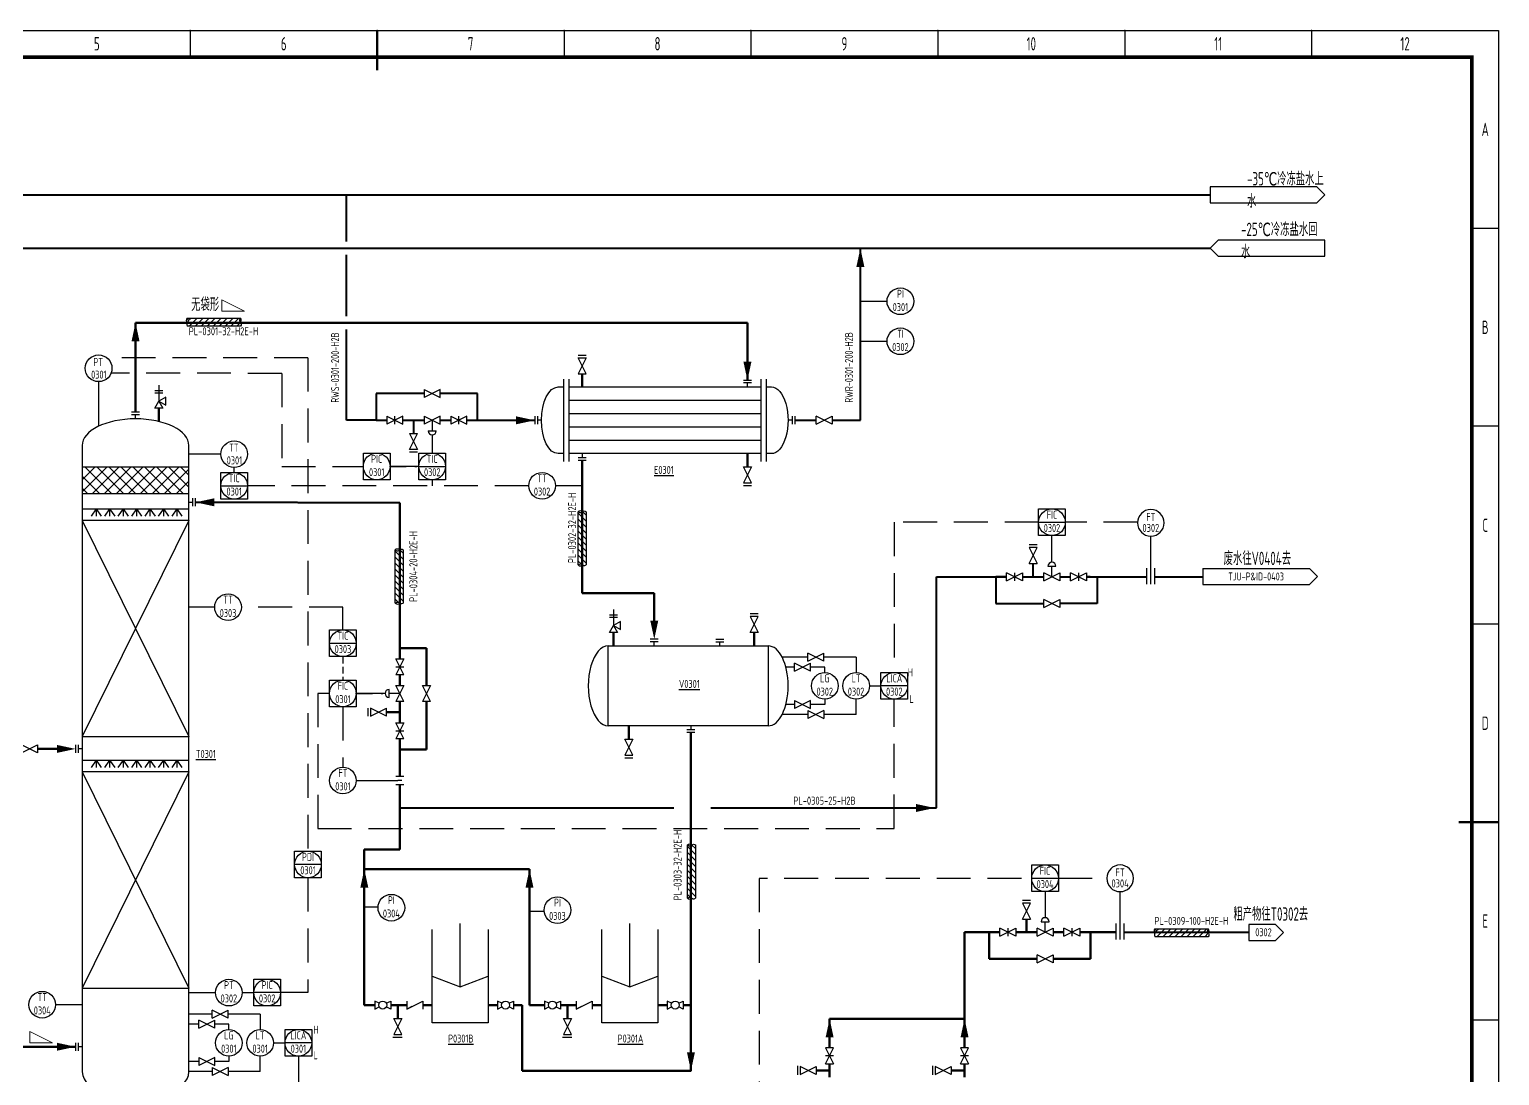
# Model space of a CAD drawing. Header units: millimetres. Extents: x 453 to 7190, y 523 to 4294.
# Drawn here: x 1434 to 1985, y 1519 to 1912 of the extents above; entities that cross this region are included whole.
import ezdxf
from ezdxf.enums import TextEntityAlignment as Align

# ---------------------------------------------------------------- set-up
doc = ezdxf.new("R2010")
doc.units = ezdxf.units.MM
doc.linetypes.add('DASHED', pattern=[19.05, 12.7, -6.35])
doc.linetypes.add('HIDDEN', pattern=[9.525, 6.35, -3.175])
for name, color, linetype, lineweight in [('01-主物流线-粗实线', 134, 'Continuous', 80), ('02-次要物流线-中粗线', 30, 'Continuous', 40), ('03-设备外轮廓线-细实线', 7, 'Continuous', 25), ('04-设备内部件-细实线', 170, 'Continuous', 25), ('05-公用工程-冷却水与回水', 55, 'Continuous', 40), ('05-图框与标题栏', 7, 'Continuous', 25), ('08-进出物流标志', 7, 'Continuous', 25), ('09-文本', 7, 'Continuous', 25), ('10-流股接续标志', 7, 'Continuous', 25), ('10-阀门', 102, 'Continuous', 25), ('11-文本', 7, 'Continuous', 25), ('11-管道组合号', 50, 'Continuous', 15), ('12-仪表', 190, 'Continuous', 25), ('12-信号线', 226, 'DASHED', 25), ('13-电动气动信号线', 226, 'DASHED', 25), ('14-箭头', 7, 'Continuous', 25), ('15-仪表', 190, 'Continuous', 25), ('15-文本', 7, 'Continuous', 15), ('15-文本 @ 1', 7, 'Continuous', 15), ('16-阀门与管件', 102, 'Continuous', 25)]:
    doc.layers.add(name, color=color, linetype=linetype, lineweight=lineweight)
doc.layers.add('TITLE', color=7, linetype='Continuous')
doc.styles.add('3-gbcbig', font='gbenor.shx', dxfattribs={"width": 0.7, "height": 3, "bigfont": 'gbcbig.shx'})
doc.styles.add('5-gbcbig', font='gbenor.shx', dxfattribs={"width": 0.7, "height": 5, "bigfont": 'gbcbig.shx'})
doc.styles.add('PRAY-6-GBCBIG', font='gbenor.shx', dxfattribs={"width": 0.7, "bigfont": 'gbcbig.shx'})
doc.styles.add('头号烷家', font='gbenor.shx', dxfattribs={"width": 0.75, "height": 3, "bigfont": 'gbcbig.shx'})
doc.styles.add('工程字', font='gbenor.shx', dxfattribs={"bigfont": 'gbcbig.shx'})

# ---------------------------------------------------------------- blocks, each defined once
blk = doc.blocks.new('管道组合号')
at = {"layer": '11-管道组合号', "style": '头号烷家', "width": 0.75}
blk.add_attdef('管道组合号', (-4.3, 3.13), '', height=3, dxfattribs=at)
blk = doc.blocks.new('就地安装仪表')
at = {"layer": '12-仪表', "ltscale": 0.25}
blk.add_circle((0, -5), 5, dxfattribs=at)
at = {"layer": '15-文本', "style": '工程字', "width": 0.75}
blk.add_attdef('仪表名称', text='', height=3, dxfattribs=at).set_placement((0, -4.29), align=Align.CENTER)
blk.add_attdef('仪表编号', text='', height=3, dxfattribs=at).set_placement((0, -5.39), align=Align.TOP_CENTER)
blk = doc.blocks.new('*U207')
at = {"layer": '10-阀门'}
ref = blk.add_blockref('就地安装仪表', (1854.29, 1731.43), dxfattribs=dict(at, xscale=-1))
ref.add_attrib('仪表名称', 'FT', dxfattribs={"layer": '15-文本 @ 1', "height": 3, "style": '工程字', "width": 0.75}).set_placement((1854.29, 1727.14), align=Align.CENTER)
ref.add_attrib('仪表编号', '0302', dxfattribs={"layer": '15-文本 @ 1', "height": 3, "style": '工程字', "width": 0.75}).set_placement((1854.29, 1726.03), align=Align.TOP_CENTER)
blk = doc.blocks.new('*U215')
at = {"layer": '10-阀门'}
ref = blk.add_blockref('就地安装仪表', (1842.76, 1598.08), dxfattribs=dict(at, xscale=-1))
ref.add_attrib('仪表名称', 'FT', dxfattribs={"layer": '15-文本 @ 1', "height": 3, "style": '工程字', "width": 0.75}).set_placement((1842.76, 1593.79), align=Align.CENTER)
ref.add_attrib('仪表编号', '0304', dxfattribs={"layer": '15-文本 @ 1', "height": 3, "style": '工程字', "width": 0.75}).set_placement((1842.76, 1592.68), align=Align.TOP_CENTER)

msp = doc.modelspace()

# ---------------------------------------------------------------- hatches: boundary and pattern name
at = {"layer": '04-设备内部件-细实线'}
h = msp.add_hatch(dxfattribs=at)
h.set_pattern_fill('ANSI37', color=256)
h.set_pattern_definition([(45, (823.3853, -1752.3344), (-2.245064, 2.245064), []), (135, (823.3853, -1752.3344), (-2.245064, -2.245064), [])])
h.paths.add_polyline_path([(1453.56, 1747.45), (1453.56, 1737.45), (1493.56, 1737.45), (1493.56, 1747.45)])

# ---------------------------------------------------------------- linework, layer by layer
for p, q in [((1704.51, 1779.9), (1701.51, 1779.9)), ((1704.51, 1778.9), (1701.51, 1778.9)), ((1703.01, 1777.4), (1703.01, 1778.9)), ((1475.06, 1767.95), (1472.06, 1767.95)), ((1475.06, 1766.95), (1472.06, 1766.95)), ((1473.56, 1765.45), (1473.56, 1766.95)), ((1623.26, 1766.4), (1623.26, 1763.4)), ((1624.26, 1766.4), (1624.26, 1763.4)), ((1625.76, 1764.9), (1624.26, 1764.9)), ((1719.76, 1766.4), (1719.76, 1763.4)), ((1720.76, 1766.4), (1720.76, 1763.4)), ((1639.51, 1750.9), (1642.51, 1750.9)), ((1639.51, 1749.9), (1642.51, 1749.9)), ((1641.01, 1752.4), (1641.01, 1750.9)), ((1493.56, 1734.14), (1495.06, 1734.14)), ((1495.06, 1732.64), (1495.06, 1735.64)), ((1496.06, 1732.64), (1496.06, 1735.64)), ((1669.58, 1682.79), (1666.58, 1682.79)), ((1669.58, 1681.79), (1666.58, 1681.79)), ((1668.08, 1680.29), (1668.08, 1681.79)), ((1691.21, 1682.79), (1694.21, 1682.79)), ((1691.21, 1681.79), (1694.21, 1681.79)), ((1692.71, 1680.29), (1692.71, 1681.79)), ((1683.33, 1648.79), (1680.33, 1648.79)), ((1681.83, 1650.29), (1681.83, 1648.79)), ((1451.06, 1643.13), (1451.06, 1640.13)), ((1452.06, 1643.13), (1452.06, 1640.13)), ((1683.33, 1647.79), (1680.33, 1647.79)), ((1453.56, 1641.63), (1452.06, 1641.63)), ((1900.99, 1575.79), (1890.99, 1575.79)), ((1890.99, 1575.79), (1890.99, 1569.79)), ((1903.99, 1572.79), (1900.99, 1575.79)), ((1900.99, 1569.79), (1903.99, 1572.79)), ((1890.99, 1569.79), (1900.99, 1569.79)), ((1451.06, 1531.39), (1451.06, 1528.39)), ((1452.06, 1531.39), (1452.06, 1528.39)), ((1453.56, 1529.89), (1452.06, 1529.89))]:
    msp.add_line(p, q)
at = {"color": 3}
for points in [[(1577.14, 1544.98), (1575.23, 1544.03)], [(1577.14, 1544.98), (1575.23, 1544.03)], [(1640.76, 1544.98), (1638.85, 1544.03)], [(1640.76, 1544.98), (1638.85, 1544.03)]]:
    msp.add_lwpolyline(points, dxfattribs=at)
at = {"layer": '01-主物流线-粗实线'}
for p, q in [((1473.56, 1801.51), (1703.01, 1801.51)), ((1473.56, 1767.95), (1473.56, 1801.51)), ((1703.01, 1779.9), (1703.01, 1801.51)), ((1641.01, 1782.4), (1641.01, 1777.4)), ((1482.29, 1769.44), (1482.29, 1764.44)), ((1641.01, 1749.9), (1641.01, 1700.01)), ((1703.01, 1752.4), (1703.01, 1747.4)), ((1572.66, 1733.99), (1496.06, 1734.14)), ((1572.66, 1697.63), (1572.66, 1733.99)), ((1830.2, 1706.16), (1831.59, 1706.16)), ((1641.01, 1700.01), (1668.08, 1700.01)), ((1668.08, 1700.01), (1668.08, 1689.79)), ((1572.66, 1675.47), (1572.66, 1697.63)), ((1652.81, 1685.29), (1652.81, 1680.29)), ((1705.57, 1680.29), (1705.57, 1685.29)), ((1572.66, 1679.47), (1582.66, 1679.47)), ((1582.66, 1679.47), (1582.66, 1665.47)), ((1572.66, 1665.47), (1572.66, 1669.47)), ((1572.66, 1651.47), (1572.66, 1659.47)), ((1582.66, 1641.47), (1582.66, 1659.47)), ((1572.66, 1655.47), (1567.66, 1655.47)), ((1658.5, 1645.29), (1658.5, 1650.29)), ((1572.66, 1631.27), (1572.66, 1645.47)), ((1681.83, 1647.79), (1681.83, 1632.37)), ((1444.06, 1641.63), (1436.75, 1641.63)), ((1572.66, 1641.47), (1582.66, 1641.47)), ((1681.83, 1632.37), (1681.83, 1520.71)), ((1572.66, 1619.47), (1572.66, 1628.27)), ((1572.66, 1603.86), (1572.66, 1619.47)), ((1572.66, 1603.86), (1559.35, 1603.86)), ((1559.35, 1603.86), (1559.35, 1596.54)), ((1559.35, 1545.53), (1559.35, 1596.54)), ((1621.29, 1596.54), (1559.35, 1596.54)), ((1621.29, 1545.53), (1621.29, 1596.54)), ((1807.62, 1572.82), (1807.62, 1577.82)), ((1784.43, 1540.38), (1784.43, 1572.82)), ((1784.43, 1572.82), (1797.62, 1572.82)), ((1793.62, 1562.82), (1793.62, 1572.82)), ((1803.62, 1572.82), (1811.62, 1572.82)), ((1817.62, 1572.82), (1821.62, 1572.82)), ((1827.62, 1572.82), (1831.62, 1572.82)), ((1827.62, 1572.82), (1841.2, 1572.82)), ((1831.62, 1572.82), (1831.62, 1562.82)), ((1844.26, 1572.82), (1890.99, 1572.79)), ((1811.62, 1562.82), (1793.62, 1562.82)), ((1831.62, 1562.82), (1817.62, 1562.82)), ((1563.26, 1545.53), (1559.35, 1545.53)), ((1575.23, 1545.53), (1569.26, 1545.53)), ((1571.86, 1545.53), (1571.86, 1540.53)), ((1584.75, 1545.53), (1581.23, 1545.53)), ((1609.31, 1545.53), (1605.78, 1545.53)), ((1618.49, 1545.53), (1615.31, 1545.53)), ((1618.49, 1520.86), (1618.49, 1545.53)), ((1626.88, 1545.53), (1621.29, 1545.53)), ((1638.85, 1545.53), (1632.88, 1545.53)), ((1635.48, 1545.53), (1635.48, 1540.53)), ((1648.37, 1545.53), (1644.85, 1545.53)), ((1672.93, 1545.53), (1669.4, 1545.53)), ((1681.83, 1545.53), (1678.93, 1545.53)), ((1681.83, 1520.86), (1681.83, 1545.53)), ((1733.83, 1529.52), (1733.83, 1540.38)), ((1733.83, 1540.38), (1784.43, 1540.38)), ((1784.43, 1529.52), (1784.43, 1540.38)), ((1394.94, 1529.89), (1451.06, 1529.89)), ((1733.83, 1518.52), (1733.83, 1523.52)), ((1784.43, 1518.52), (1784.43, 1523.52)), ((1681.83, 1520.86), (1618.49, 1520.86)), ((1733.83, 1521.02), (1728.83, 1521.02)), ((1784.43, 1521.02), (1779.43, 1521.02))]:
    msp.add_line(p, q, dxfattribs=at)
at = {"layer": '02-次要物流线-中粗线'}
for p, q in [((1810.2, 1706.16), (1810.2, 1711.16)), ((1773.91, 1619.47), (1773.91, 1706.16)), ((1773.91, 1706.16), (1800.2, 1706.16)), ((1800.2, 1706.16), (1796.2, 1706.16)), ((1796.2, 1706.16), (1796.2, 1696.16)), ((1806.2, 1706.16), (1814.2, 1706.16)), ((1806.2, 1706.16), (1814.2, 1706.16)), ((1820.2, 1706.16), (1824.2, 1706.16)), ((1820.2, 1706.16), (1824.2, 1706.16)), ((1830.2, 1706.16), (1852.79, 1706.16)), ((1834.2, 1706.16), (1834.2, 1696.16)), ((1855.79, 1706.16), (1873.77, 1706.16)), ((1796.2, 1696.16), (1814.2, 1696.16)), ((1834.2, 1696.16), (1820.2, 1696.16)), ((1572.66, 1619.47), (1675.47, 1619.47)), ((1689.34, 1619.47), (1773.91, 1619.47))]:
    msp.add_line(p, q, dxfattribs=at)
at = {"layer": '03-设备外轮廓线-细实线'}
for p, q in [((1632.01, 1777.4), (1634.01, 1777.4)), ((1634.01, 1780.4), (1634.01, 1749.4)), ((1636.01, 1780.4), (1636.01, 1749.4)), ((1636.01, 1777.4), (1708.01, 1777.4)), ((1708.01, 1780.4), (1708.01, 1749.4)), ((1710.01, 1780.4), (1710.01, 1749.4)), ((1710.01, 1777.4), (1712.01, 1777.4)), ((1719.76, 1764.9), (1718.26, 1764.9)), ((1453.56, 1755.45), (1453.56, 1520.45)), ((1493.56, 1520.45), (1493.56, 1755.45)), ((1634.01, 1752.4), (1632.01, 1752.4)), ((1708.01, 1752.4), (1636.01, 1752.4)), ((1712.01, 1752.4), (1710.01, 1752.4)), ((1650.81, 1680.29), (1710.81, 1680.29)), ((1650.81, 1680.29), (1660.81, 1680.29)), ((1710.81, 1650.29), (1650.81, 1650.29)), ((1584.75, 1538.85), (1584.75, 1573.91)), ((1595.26, 1552.35), (1595.26, 1576.19)), ((1605.78, 1573.91), (1605.78, 1538.85)), ((1648.37, 1538.85), (1648.37, 1573.91)), ((1658.88, 1552.35), (1658.88, 1576.19)), ((1669.4, 1573.91), (1669.4, 1538.85)), ((1584.75, 1556.38), (1595.26, 1552.35)), ((1595.26, 1552.35), (1605.78, 1556.38)), ((1648.37, 1556.38), (1658.88, 1552.35)), ((1658.88, 1552.35), (1669.4, 1556.38)), ((1605.78, 1538.85), (1584.75, 1538.85)), ((1669.4, 1538.85), (1648.37, 1538.85))]:
    msp.add_line(p, q, dxfattribs=at)
at = {"layer": '03-设备外轮廓线-细实线', "extrusion": (0, 0, -1)}
for centre, start_param, end_param in [((1632.01, 1764.9), 3.141593, 6.283185), ((1712.01, 1764.9), 0, 3.141593)]:
    msp.add_ellipse(centre, major_axis=(0, 12.5), ratio=0.5, start_param=start_param, end_param=end_param, dxfattribs=at)
at = {"layer": '03-设备外轮廓线-细实线'}
for centre, major_axis, start_param, end_param in [((1473.56, 1755.45), (-20, 0), 3.141593, 6.283185), ((1650.81, 1665.29), (0, 15), 0, 3.141593), ((1710.81, 1665.29), (0, 15), 3.141593, 6.283185), ((1473.56, 1520.45), (-20, 0), 0, 3.141593)]:
    msp.add_ellipse(centre, major_axis=major_axis, ratio=0.5, start_param=start_param, end_param=end_param, dxfattribs=at)
at = {"layer": '04-设备内部件-细实线'}
for p, q in [((1636.01, 1772.4), (1708.01, 1772.4)), ((1636.01, 1767.4), (1708.01, 1767.4)), ((1636.01, 1762.4), (1708.01, 1762.4)), ((1636.01, 1757.4), (1708.01, 1757.4)), ((1453.56, 1747.45), (1493.56, 1747.45)), ((1453.56, 1737.45), (1493.56, 1737.45)), ((1453.56, 1731.73), (1493.56, 1731.73)), ((1458.79, 1731.73), (1456.86, 1728.98)), ((1458.79, 1731.73), (1458.79, 1728.98)), ((1458.79, 1731.73), (1460.72, 1728.98)), ((1463.83, 1731.73), (1461.9, 1728.98)), ((1463.83, 1731.73), (1463.83, 1728.98)), ((1463.83, 1731.73), (1465.76, 1728.98)), ((1468.87, 1731.73), (1466.94, 1728.98)), ((1468.87, 1731.73), (1468.87, 1728.98)), ((1468.87, 1731.73), (1470.8, 1728.98)), ((1473.91, 1731.73), (1471.99, 1728.98)), ((1473.91, 1731.73), (1473.91, 1728.98)), ((1473.91, 1731.73), (1475.84, 1728.98)), ((1478.95, 1731.73), (1477.03, 1728.98)), ((1478.95, 1731.73), (1478.95, 1728.98)), ((1478.95, 1731.73), (1480.88, 1728.98)), ((1483.99, 1731.73), (1482.07, 1728.98)), ((1483.99, 1731.73), (1483.99, 1728.98)), ((1483.99, 1731.73), (1485.92, 1728.98)), ((1489.04, 1731.73), (1487.11, 1728.98)), ((1489.04, 1731.73), (1489.04, 1728.98)), ((1489.04, 1731.73), (1490.96, 1728.98)), ((1493.56, 1727.35), (1453.56, 1727.35)), ((1453.56, 1727.35), (1493.56, 1646.31)), ((1493.56, 1727.35), (1453.56, 1646.31)), ((1650.81, 1650.29), (1650.81, 1680.29)), ((1710.81, 1680.29), (1710.81, 1650.29)), ((1453.56, 1646.31), (1493.56, 1646.31)), ((1453.56, 1637.36), (1493.56, 1637.36)), ((1493.56, 1632.98), (1453.56, 1632.98)), ((1453.56, 1632.98), (1493.56, 1551.93)), ((1493.56, 1632.98), (1453.56, 1551.93)), ((1458.79, 1637.36), (1456.86, 1634.6)), ((1458.79, 1637.36), (1458.79, 1634.6)), ((1458.79, 1637.36), (1460.72, 1634.6)), ((1463.83, 1637.36), (1461.9, 1634.6)), ((1463.83, 1637.36), (1463.83, 1634.6)), ((1463.83, 1637.36), (1465.76, 1634.6)), ((1468.87, 1637.36), (1466.94, 1634.6)), ((1468.87, 1637.36), (1468.87, 1634.6)), ((1468.87, 1637.36), (1470.8, 1634.6)), ((1473.91, 1637.36), (1471.99, 1634.6)), ((1473.91, 1637.36), (1473.91, 1634.6)), ((1473.91, 1637.36), (1475.84, 1634.6)), ((1478.95, 1637.36), (1477.03, 1634.6)), ((1478.95, 1637.36), (1478.95, 1634.6)), ((1478.95, 1637.36), (1480.88, 1634.6)), ((1483.99, 1637.36), (1482.07, 1634.6)), ((1483.99, 1637.36), (1483.99, 1634.6)), ((1483.99, 1637.36), (1485.92, 1634.6)), ((1489.04, 1637.36), (1487.11, 1634.6)), ((1489.04, 1637.36), (1489.04, 1634.6)), ((1489.04, 1637.36), (1490.96, 1634.6)), ((1453.56, 1551.93), (1493.56, 1551.93))]:
    msp.add_line(p, q, dxfattribs=at)
at = {"layer": '05-公用工程-冷却水与回水', "lineweight": 40}
for p, q in [((1267.9, 1849.46), (1876.51, 1849.46)), ((1267.9, 1829.46), (1876.51, 1829.46))]:
    msp.add_line(p, q, dxfattribs=at)
at = {"layer": '05-公用工程-冷却水与回水'}
for p, q in [((1552.68, 1831.96), (1552.68, 1849.46)), ((1552.68, 1804.01), (1552.68, 1826.96)), ((1745.37, 1764.9), (1745.37, 1829.46)), ((1552.68, 1764.9), (1552.68, 1799.01)), ((1581.81, 1774.9), (1563.81, 1774.9)), ((1563.81, 1774.9), (1563.81, 1764.9)), ((1601.81, 1774.9), (1587.81, 1774.9)), ((1601.81, 1764.9), (1601.81, 1774.9)), ((1563.81, 1764.9), (1552.68, 1764.9)), ((1563.81, 1764.9), (1567.81, 1764.9)), ((1573.81, 1764.9), (1581.81, 1764.9)), ((1577.81, 1764.9), (1577.81, 1759.9)), ((1587.81, 1764.9), (1591.81, 1764.9)), ((1597.81, 1764.9), (1601.81, 1764.9)), ((1601.81, 1764.9), (1623.26, 1764.9)), ((1720.76, 1764.9), (1728.76, 1764.9)), ((1734.76, 1764.9), (1745.37, 1764.9))]:
    msp.add_line(p, q, dxfattribs=at)
at = {"layer": '05-图框与标题栏'}
for p, q in [((1494.08, 1911.16), (1494.08, 1901.16)), ((1634.25, 1911.16), (1634.25, 1901.16)), ((1704.33, 1911.16), (1704.33, 1901.16)), ((1774.42, 1911.16), (1774.42, 1901.16)), ((1844.5, 1911.16), (1844.5, 1901.16)), ((1914.58, 1911.16), (1914.58, 1901.16)), ((1984.67, 1836.91), (1974.67, 1836.91)), ((1984.67, 1762.66), (1974.67, 1762.66)), ((1984.67, 1688.41), (1974.67, 1688.41)), ((1984.67, 1539.91), (1974.67, 1539.91))]:
    msp.add_line(p, q, dxfattribs=at)
at = {"layer": '05-图框与标题栏', "const_width": 0.8}
for points in [[(1564.17, 1911.16), (1564.17, 1896.16)], [(1984.67, 1614.16), (1969.67, 1614.16)]]:
    msp.add_lwpolyline(points, dxfattribs=at)
at = {"layer": '05-图框与标题栏', "const_width": 1.4}
msp.add_lwpolyline([(1168.67, 1901.16), (1168.67, 1327.16), (1974.67, 1327.16), (1974.67, 1901.16)], close=True, dxfattribs=at)
at = {"layer": '05-图框与标题栏'}
for p in [(1494.08, 1911.16), (1494.08, 1911.16), (1494.08, 1911.16), (1564.17, 1911.16), (1564.17, 1911.16), (1564.17, 1911.16), (1634.25, 1911.16), (1634.25, 1911.16), (1634.25, 1911.16), (1704.33, 1911.16), (1704.33, 1911.16), (1704.33, 1911.16), (1774.42, 1911.16), (1774.42, 1911.16), (1774.42, 1911.16), (1844.5, 1911.16), (1844.5, 1911.16), (1844.5, 1911.16), (1914.58, 1911.16), (1914.58, 1911.16), (1914.58, 1911.16), (1984.67, 1836.91), (1984.67, 1762.66), (1984.67, 1688.41), (1984.67, 1614.16), (1984.67, 1539.91)]:
    msp.add_point(p, dxfattribs=at)
at = {"layer": '08-进出物流标志'}
for p, q in [((1873.75, 1709.31), (1913.75, 1709.31)), ((1873.75, 1709.31), (1873.75, 1703.31)), ((1916.75, 1706.31), (1913.75, 1709.31)), ((1916.75, 1706.31), (1913.75, 1703.31)), ((1873.75, 1703.31), (1913.75, 1703.31))]:
    msp.add_line(p, q, dxfattribs=at)
at = {"layer": '10-流股接续标志'}
for p, q in [((1916.51, 1852.46), (1876.51, 1852.46)), ((1876.51, 1852.46), (1876.51, 1846.46)), ((1919.51, 1849.46), (1916.51, 1852.46)), ((1916.51, 1846.46), (1919.51, 1849.46)), ((1876.51, 1846.46), (1916.51, 1846.46)), ((1879.51, 1832.46), (1876.51, 1829.46)), ((1919.51, 1832.46), (1879.51, 1832.46)), ((1919.51, 1826.46), (1919.51, 1832.46)), ((1876.51, 1829.46), (1879.51, 1826.46)), ((1879.51, 1826.46), (1919.51, 1826.46))]:
    msp.add_line(p, q, dxfattribs=at)
at = {"layer": '11-文本'}
for p, q in [((1492.92, 1803.26), (1512.92, 1803.26)), ((1493.3, 1802.17), (1494.39, 1803.26)), ((1493.64, 1800.26), (1496.64, 1803.26)), ((1495.88, 1800.26), (1498.88, 1803.26)), ((1498.13, 1800.26), (1501.13, 1803.26)), ((1500.37, 1800.26), (1503.37, 1803.26)), ((1502.62, 1800.26), (1505.62, 1803.26)), ((1504.86, 1800.26), (1507.86, 1803.26)), ((1507.11, 1800.26), (1510.11, 1803.26)), ((1509.35, 1800.26), (1512.35, 1803.26)), ((1512.92, 1800.26), (1492.92, 1800.26)), ((1511.6, 1800.26), (1512.88, 1801.55)), ((1639.51, 1710.63), (1639.51, 1730.63)), ((1642.51, 1727.07), (1639.51, 1730.07)), ((1642.51, 1724.82), (1639.51, 1727.82)), ((1642.51, 1729.31), (1641.23, 1730.59)), ((1642.51, 1730.63), (1642.51, 1710.63)), ((1642.51, 1722.58), (1639.51, 1725.58)), ((1642.51, 1720.33), (1639.51, 1723.33)), ((1642.51, 1718.09), (1639.51, 1721.09)), ((1570.93, 1696.32), (1570.93, 1716.32)), ((1573.93, 1712.76), (1570.93, 1715.76)), ((1573.93, 1715), (1572.65, 1716.28)), ((1573.93, 1716.32), (1573.93, 1696.32)), ((1642.51, 1715.84), (1639.51, 1718.84)), ((1642.51, 1713.6), (1639.51, 1716.6)), ((1573.93, 1710.51), (1570.93, 1713.51)), ((1573.93, 1708.27), (1570.93, 1711.27)), ((1642.51, 1711.35), (1639.51, 1714.35)), ((1640.61, 1711.01), (1639.51, 1712.11)), ((1573.93, 1706.02), (1570.93, 1709.02)), ((1573.93, 1703.78), (1570.93, 1706.78)), ((1573.93, 1701.53), (1570.93, 1704.53)), ((1573.93, 1699.29), (1570.93, 1702.29)), ((1573.93, 1697.04), (1570.93, 1700.04)), ((1572.03, 1696.7), (1570.93, 1697.8)), ((1680.5, 1585.59), (1680.5, 1605.59)), ((1683.5, 1602.02), (1680.5, 1605.02)), ((1683.5, 1604.27), (1682.22, 1605.55)), ((1683.5, 1605.59), (1683.5, 1585.59)), ((1683.5, 1599.78), (1680.5, 1602.78)), ((1683.5, 1597.53), (1680.5, 1600.53)), ((1683.5, 1595.29), (1680.5, 1598.29)), ((1683.5, 1593.04), (1680.5, 1596.04)), ((1683.5, 1590.8), (1680.5, 1593.8)), ((1683.5, 1588.55), (1680.5, 1591.55)), ((1683.5, 1586.31), (1680.5, 1589.31)), ((1681.6, 1585.97), (1680.5, 1587.06)), ((1855.83, 1574.17), (1875.83, 1574.17)), ((1856.21, 1573.07), (1857.31, 1574.17)), ((1856.55, 1571.17), (1859.55, 1574.17)), ((1858.8, 1571.17), (1861.8, 1574.17)), ((1861.04, 1571.17), (1864.04, 1574.17)), ((1863.29, 1571.17), (1866.29, 1574.17)), ((1865.53, 1571.17), (1868.53, 1574.17)), ((1867.78, 1571.17), (1870.78, 1574.17)), ((1870.03, 1571.17), (1873.03, 1574.17)), ((1872.27, 1571.17), (1875.27, 1574.17)), ((1874.52, 1571.17), (1875.79, 1572.45)), ((1875.83, 1571.17), (1855.83, 1571.17))]:
    msp.add_line(p, q, dxfattribs=at)
for centre, radius, start, end in [((1494.06, 1802.29), 1.5, 139.5631, 215.9037), ((1511.82, 1802.43), 1.37, 319.9929, 37.2624), ((1640.34, 1729.54), 1.37, 49.9929, 127.2624), ((1571.76, 1715.22), 1.37, 49.9929, 127.2624), ((1640.48, 1711.77), 1.5, 229.5631, 305.9037), ((1571.9, 1697.46), 1.5, 229.5631, 305.9037), ((1681.33, 1604.49), 1.37, 49.9929, 127.2624), ((1681.47, 1586.73), 1.5, 229.5631, 305.9037), ((1856.97, 1573.2), 1.5, 139.5631, 215.9037), ((1874.74, 1573.34), 1.37, 319.9929, 37.2624)]:
    msp.add_arc(centre, radius, start, end, dxfattribs=at)
for points in [[(1492.92, 1803.26), (1493.28, 1802.11), (1492.74, 1801.17), (1492.92, 1800.26)], [(1639.51, 1710.63), (1640.66, 1710.99), (1641.6, 1710.45), (1642.51, 1710.63)], [(1570.93, 1696.32), (1572.08, 1696.68), (1573.02, 1696.14), (1573.93, 1696.32)], [(1680.5, 1585.59), (1681.66, 1585.95), (1682.59, 1585.41), (1683.5, 1585.59)], [(1855.83, 1574.17), (1856.19, 1573.02), (1855.65, 1572.08), (1855.83, 1571.17)]]:
    msp.add_spline(points, degree=3, dxfattribs=at)
for points in [[(1512.92, 1803.26), (1512.56, 1802.79), (1512.4, 1801.87), (1513.38, 1801.15), (1513.09, 1800.44), (1512.92, 1800.26)], [(1639.51, 1730.63), (1639.99, 1730.28), (1640.9, 1730.11), (1641.62, 1731.09), (1642.33, 1730.8), (1642.51, 1730.63)], [(1570.93, 1716.32), (1571.41, 1715.97), (1572.32, 1715.8), (1573.04, 1716.78), (1573.75, 1716.49), (1573.93, 1716.32)], [(1680.5, 1605.59), (1680.98, 1605.23), (1681.89, 1605.07), (1682.62, 1606.05), (1683.32, 1605.76), (1683.5, 1605.59)], [(1875.83, 1574.17), (1875.48, 1573.69), (1875.31, 1572.78), (1876.29, 1572.06), (1876.01, 1571.35), (1875.83, 1571.17)]]:
    msp.add_open_spline(points, degree=3, knots=[0, 0, 0, 0, 1.367527, 2.619727, 3.553416, 3.553416, 3.553416, 3.553416], dxfattribs=at)
at = {"layer": '11-管道组合号'}
for p, q in [((1505.86, 1805.8), (1505.86, 1810.1)), ((1505.86, 1810.1), (1514.36, 1805.8)), ((1514.36, 1805.8), (1505.86, 1805.8)), ((1433.95, 1531.37), (1433.95, 1535.67)), ((1433.95, 1535.67), (1442.45, 1531.37)), ((1442.45, 1531.37), (1433.95, 1531.37))]:
    msp.add_line(p, q, dxfattribs=at)
at = {"layer": '12-仪表'}
for p, q in [((1584.81, 1759.4), (1584.81, 1752.61)), ((1505.57, 1752.19), (1493.56, 1752.19)), ((1817.2, 1711.66), (1817.2, 1721.66)), ((1854.29, 1703.44), (1854.29, 1721.43)), ((1852.79, 1703.44), (1852.79, 1709.44)), ((1855.79, 1703.44), (1855.79, 1709.44)), ((1567.16, 1662.47), (1556.08, 1662.47)), ((1814.62, 1588.08), (1814.62, 1578.32)), ((1842.76, 1570.09), (1842.76, 1588.08)), ((1841.26, 1570.09), (1841.26, 1576.09)), ((1844.26, 1570.09), (1844.26, 1576.09))]:
    msp.add_line(p, q, dxfattribs=at)
at = {"layer": '12-信号线'}
for p, q in [((1538.22, 1788.38), (1462.86, 1788.29)), ((1538.22, 1788.38), (1538.22, 1603.28)), ((1528.39, 1782.49), (1464.39, 1782.63)), ((1528.39, 1782.49), (1528.39, 1747.61)), ((1510.54, 1745.36), (1510.57, 1747.24)), ((1528.39, 1747.61), (1558.98, 1747.61)), ((1579.81, 1747.61), (1568.73, 1747.61)), ((1584.81, 1742.61), (1584.81, 1740.36)), ((1621, 1740.36), (1515.54, 1740.36)), ((1849.29, 1726.66), (1822.2, 1726.66)), ((1551.33, 1694.8), (1513.24, 1694.8)), ((1551.33, 1686.25), (1551.33, 1694.8)), ((1551.33, 1657.47), (1551.33, 1634.77)), ((1538.22, 1593.28), (1538.22, 1550.2)), ((1513.56, 1550.2), (1517.9, 1550.2)), ((1538.22, 1550.2), (1528.22, 1550.2)), ((1525.28, 1531.35), (1529.62, 1531.35)), ((1534.62, 1526.35), (1534.62, 1502.84))]:
    msp.add_line(p, q, dxfattribs=at)
at = {"layer": '12-信号线', "linetype": 'HIDDEN'}
for p, q in [((1568.73, 1747.61), (1578.98, 1747.61)), ((1556.08, 1662.47), (1566.33, 1662.47))]:
    msp.add_line(p, q, dxfattribs=at)
at = {"layer": '12-信号线', "ltscale": 0.2}
msp.add_line((1551.33, 1676.25), (1551.33, 1667.47), dxfattribs=at)
at = {"layer": '12-信号线'}
msp.add_lwpolyline([(1812.2, 1726.66), (1758.09, 1726.66), (1758.09, 1670.29)], dxfattribs=at)
at = {"layer": '13-电动气动信号线'}
for p, q in [((1546.33, 1662.47), (1541.9, 1662.47)), ((1541.9, 1662.47), (1541.9, 1611.79)), ((1758.09, 1611.79), (1758.09, 1660.29)), ((1541.9, 1611.79), (1758.09, 1611.79)), ((1707.42, 1593.07), (1707.42, 1502.84)), ((1805.74, 1593.07), (1707.42, 1593.07)), ((1819.62, 1593.08), (1837.76, 1593.08))]:
    msp.add_line(p, q, dxfattribs=at)
at = {"layer": '14-箭头'}
for points in [[(1745.37, 1829.46, 0, 3, 0), (1745.37, 1822.46, 3, 3, 0)], [(1473.56, 1801.51, 0, 3, 0), (1473.56, 1794.51, 3, 3, 0)], [(1703.01, 1779.9, 0, 3, 0), (1703.01, 1786.9, 3, 3, 0)], [(1623.26, 1764.9, 0, 3, 0), (1616.26, 1764.9, 3, 3, 0)], [(1496.06, 1734.14, 0, 3, 0), (1503.06, 1734.14, 3, 3, 0)], [(1668.08, 1682.79, 0, 3, 0), (1668.08, 1689.79, 3, 3, 0)], [(1451.06, 1641.63, 0, 3, 0), (1444.06, 1641.63, 3, 3, 0)], [(1773.24, 1619.47, 0, 3, 0), (1766.24, 1619.47, 3, 3, 0)], [(1559.35, 1596.54, 0, 3, 0), (1559.35, 1589.54, 3, 3, 0)], [(1621.29, 1596.54, 0, 3, 0), (1621.29, 1589.54, 3, 3, 0)], [(1733.83, 1540.38, 0, 3, 0), (1733.83, 1533.38, 3, 3, 0)], [(1784.43, 1540.38, 0, 3, 0), (1784.43, 1533.38, 3, 3, 0)], [(1451.06, 1529.89, 0, 3, 0), (1444.06, 1529.89, 3, 3, 0)], [(1681.83, 1520.86, 0, 3, 0), (1681.83, 1527.86, 3, 3, 0)]]:
    msp.add_lwpolyline(points, format="xyseb", dxfattribs=at)
at = {"layer": '15-仪表'}
for p, q in [((1745.37, 1809.54), (1755.37, 1809.54)), ((1745.37, 1794.54), (1755.37, 1794.54)), ((1459.71, 1779.41), (1459.71, 1762.66)), ((1558.98, 1742.61), (1558.98, 1752.61)), ((1558.98, 1752.61), (1568.98, 1752.61)), ((1568.98, 1752.61), (1568.98, 1747.61)), ((1579.81, 1747.61), (1579.81, 1752.61)), ((1579.81, 1752.61), (1589.81, 1752.61)), ((1589.81, 1752.61), (1589.81, 1742.61)), ((1505.54, 1740.36), (1505.54, 1745.36)), ((1505.54, 1745.36), (1515.54, 1745.36)), ((1515.54, 1745.36), (1515.54, 1735.36)), ((1568.98, 1742.61), (1558.98, 1742.61)), ((1568.98, 1747.61), (1568.98, 1742.61)), ((1579.81, 1742.61), (1579.81, 1747.61)), ((1579.81, 1747.61), (1589.81, 1747.61)), ((1589.81, 1742.61), (1579.81, 1742.61)), ((1505.54, 1735.36), (1505.54, 1740.36)), ((1505.54, 1740.36), (1515.54, 1740.36)), ((1641.01, 1740.36), (1631.01, 1740.36)), ((1515.54, 1735.36), (1505.54, 1735.36)), ((1812.2, 1726.66), (1812.2, 1731.66)), ((1812.2, 1731.66), (1822.2, 1731.66)), ((1822.2, 1731.66), (1822.2, 1721.66)), ((1812.2, 1721.66), (1812.2, 1726.66)), ((1812.2, 1726.66), (1822.2, 1726.66)), ((1822.2, 1721.66), (1812.2, 1721.66)), ((1503.24, 1694.8), (1493.56, 1694.8)), ((1546.33, 1681.25), (1546.33, 1686.25)), ((1546.33, 1686.25), (1556.33, 1686.25)), ((1556.33, 1686.25), (1556.33, 1676.25)), ((1546.33, 1676.25), (1546.33, 1681.25)), ((1546.33, 1681.25), (1556.33, 1681.25)), ((1556.33, 1676.25), (1546.33, 1676.25)), ((1725.72, 1676.02), (1716.05, 1676.02)), ((1743.75, 1676.02), (1731.72, 1676.02)), ((1743.75, 1676.02), (1743.75, 1670.29)), ((1720.71, 1672.29), (1717.44, 1672.29)), ((1732.01, 1672.29), (1726.71, 1672.29)), ((1732.01, 1670.29), (1732.01, 1672.29)), ((1546.33, 1657.47), (1546.33, 1667.47)), ((1546.33, 1667.47), (1556.33, 1667.47)), ((1556.33, 1667.47), (1556.33, 1662.47)), ((1748.75, 1665.29), (1753.09, 1665.29)), ((1753.09, 1660.29), (1753.09, 1670.29)), ((1753.09, 1670.29), (1763.09, 1670.29)), ((1763.09, 1665.29), (1753.09, 1665.29)), ((1763.09, 1670.29), (1763.09, 1660.29)), ((1556.33, 1662.47), (1556.33, 1657.47)), ((1732.01, 1660.29), (1732.01, 1658.29)), ((1743.75, 1654.56), (1743.75, 1660.29)), ((1763.09, 1660.29), (1753.09, 1660.29)), ((1556.33, 1657.47), (1546.33, 1657.47)), ((1725.72, 1654.56), (1716.05, 1654.56)), ((1720.71, 1658.29), (1717.44, 1658.29)), ((1732.01, 1658.29), (1726.71, 1658.29)), ((1743.75, 1654.56), (1731.72, 1654.56)), ((1556.33, 1629.77), (1571.91, 1629.77)), ((1533.22, 1593.28), (1533.22, 1603.28)), ((1533.22, 1603.28), (1543.22, 1603.28)), ((1543.22, 1603.28), (1543.22, 1593.28)), ((1543.22, 1598.28), (1533.22, 1598.28)), ((1809.62, 1593.08), (1809.62, 1598.08)), ((1809.62, 1598.08), (1819.62, 1598.08)), ((1819.62, 1598.08), (1819.62, 1588.08)), ((1543.22, 1593.28), (1533.22, 1593.28)), ((1809.62, 1588.08), (1809.62, 1593.08)), ((1809.62, 1593.08), (1819.62, 1593.08)), ((1819.62, 1588.08), (1809.62, 1588.08)), ((1564.48, 1582.23), (1559.35, 1582.23)), ((1626.79, 1580.64), (1621.29, 1580.64)), ((1517.9, 1545.2), (1517.9, 1555.2)), ((1517.9, 1555.2), (1527.9, 1555.2)), ((1527.9, 1555.2), (1527.9, 1545.2)), ((1493.56, 1550.2), (1503.56, 1550.2)), ((1527.9, 1550.2), (1517.9, 1550.2)), ((1453.56, 1545.68), (1443.56, 1545.68)), ((1527.9, 1545.2), (1517.9, 1545.2)), ((1502.26, 1542.08), (1493.56, 1542.08)), ((1497.24, 1538.35), (1493.56, 1538.35)), ((1508.54, 1538.35), (1503.24, 1538.35)), ((1520.28, 1542.08), (1508.26, 1542.08)), ((1520.28, 1542.08), (1508.26, 1542.08)), ((1508.54, 1536.35), (1508.54, 1538.35)), ((1520.28, 1542.08), (1520.28, 1536.35)), ((1529.62, 1526.35), (1529.62, 1536.35)), ((1529.62, 1536.35), (1539.62, 1536.35)), ((1539.62, 1536.35), (1539.62, 1526.35)), ((1539.62, 1531.35), (1529.62, 1531.35)), ((1497.24, 1524.35), (1493.56, 1524.35)), ((1508.54, 1524.35), (1503.24, 1524.35)), ((1508.54, 1526.35), (1508.54, 1524.35)), ((1520.28, 1520.62), (1520.28, 1526.35)), ((1539.62, 1526.35), (1529.62, 1526.35)), ((1502.26, 1520.62), (1493.56, 1520.62)), ((1520.28, 1520.62), (1508.26, 1520.62))]:
    msp.add_line(p, q, dxfattribs=at)
for centre in [(1760.37, 1809.54), (1760.37, 1794.54), (1459.71, 1784.41), (1510.57, 1752.23), (1563.98, 1747.61), (1584.81, 1747.61), (1510.54, 1740.36), (1626.01, 1740.36), (1817.2, 1726.66), (1508.24, 1694.8), (1551.33, 1681.25), (1551.33, 1662.47), (1732.01, 1665.29), (1743.75, 1665.29), (1758.09, 1665.29), (1551.33, 1629.77), (1538.22, 1598.28), (1814.62, 1593.08), (1569.48, 1582.06), (1631.76, 1581.16), (1508.56, 1550.2), (1522.9, 1550.2), (1438.56, 1545.68), (1508.54, 1531.35), (1520.28, 1531.35), (1534.62, 1531.35)]:
    msp.add_circle(centre, 5, dxfattribs=at)
at = {"layer": '16-阀门与管件'}
for p, q in [((1639.51, 1789.4), (1642.51, 1789.4)), ((1639.51, 1788.4), (1642.51, 1788.4)), ((1642.51, 1782.4), (1639.51, 1788.4)), ((1642.51, 1788.4), (1639.51, 1782.4)), ((1639.51, 1782.4), (1642.51, 1782.4)), ((1480.79, 1776.04), (1483.79, 1776.04)), ((1482.29, 1778.04), (1482.29, 1772.04)), ((1581.81, 1776.4), (1581.81, 1773.4)), ((1581.81, 1776.4), (1587.81, 1773.4)), ((1587.81, 1776.4), (1581.81, 1773.4)), ((1587.81, 1773.4), (1587.81, 1776.4)), ((1483.79, 1775.04), (1480.79, 1775.04)), ((1480.79, 1769.44), (1482.29, 1772.04)), ((1484.89, 1773.54), (1482.29, 1772.04)), ((1482.29, 1772.04), (1483.79, 1769.44)), ((1482.29, 1772.04), (1484.89, 1770.54)), ((1484.89, 1770.54), (1484.89, 1773.54)), ((1484.89, 1770.54), (1484.89, 1773.54)), ((1483.79, 1769.44), (1480.79, 1769.44)), ((1567.81, 1766.4), (1567.81, 1763.4)), ((1567.81, 1766.4), (1573.81, 1763.4)), ((1573.81, 1766.4), (1567.81, 1763.4)), ((1570.81, 1763.4), (1570.81, 1766.4)), ((1573.81, 1763.4), (1573.81, 1766.4)), ((1581.81, 1766.4), (1581.81, 1763.4)), ((1581.81, 1766.4), (1587.81, 1763.4)), ((1587.81, 1766.4), (1581.81, 1763.4)), ((1584.81, 1764.9), (1584.81, 1760.9)), ((1587.81, 1763.4), (1587.81, 1766.4)), ((1591.81, 1766.4), (1591.81, 1763.4)), ((1591.81, 1766.4), (1597.81, 1763.4)), ((1597.81, 1766.4), (1591.81, 1763.4)), ((1594.81, 1763.4), (1594.81, 1766.4)), ((1597.81, 1763.4), (1597.81, 1766.4)), ((1728.76, 1763.4), (1728.76, 1766.4)), ((1728.76, 1763.4), (1734.76, 1766.4)), ((1734.76, 1763.4), (1728.76, 1766.4)), ((1734.76, 1766.4), (1734.76, 1763.4)), ((1576.31, 1759.9), (1579.31, 1759.9)), ((1576.31, 1753.9), (1579.31, 1759.9)), ((1576.31, 1759.9), (1579.31, 1753.9)), ((1583.31, 1760.9), (1586.31, 1760.9)), ((1579.31, 1753.9), (1576.31, 1753.9)), ((1579.31, 1752.9), (1576.31, 1752.9)), ((1701.51, 1747.4), (1704.51, 1747.4)), ((1704.51, 1747.4), (1701.51, 1741.4)), ((1704.51, 1741.4), (1701.51, 1747.4)), ((1701.51, 1741.4), (1704.51, 1741.4)), ((1701.51, 1740.4), (1704.51, 1740.4)), ((1811.7, 1718.16), (1808.7, 1718.16)), ((1811.7, 1717.16), (1808.7, 1717.16)), ((1808.7, 1717.16), (1811.7, 1711.16)), ((1808.7, 1711.16), (1811.7, 1717.16)), ((1808.7, 1711.16), (1811.7, 1711.16)), ((1815.7, 1710.16), (1818.7, 1710.16)), ((1817.2, 1706.16), (1817.2, 1710.16)), ((1800.2, 1704.66), (1800.2, 1707.66)), ((1800.2, 1704.66), (1806.2, 1707.66)), ((1806.2, 1704.66), (1800.2, 1707.66)), ((1803.2, 1707.66), (1803.2, 1704.66)), ((1806.2, 1707.66), (1806.2, 1704.66)), ((1814.2, 1704.66), (1814.2, 1707.66)), ((1814.2, 1704.66), (1820.2, 1707.66)), ((1820.2, 1704.66), (1814.2, 1707.66)), ((1820.2, 1707.66), (1820.2, 1704.66)), ((1824.2, 1704.66), (1824.2, 1707.66)), ((1824.2, 1704.66), (1830.2, 1707.66)), ((1830.2, 1704.66), (1824.2, 1707.66)), ((1827.2, 1707.66), (1827.2, 1704.66)), ((1830.2, 1707.66), (1830.2, 1704.66)), ((1652.81, 1693.89), (1652.81, 1687.89)), ((1814.2, 1694.66), (1814.2, 1697.66)), ((1814.2, 1694.66), (1820.2, 1697.66)), ((1820.2, 1694.66), (1814.2, 1697.66)), ((1820.2, 1697.66), (1820.2, 1694.66)), ((1651.31, 1691.89), (1654.31, 1691.89)), ((1654.31, 1690.89), (1651.31, 1690.89)), ((1651.31, 1685.29), (1652.81, 1687.89)), ((1655.41, 1689.39), (1652.81, 1687.89)), ((1652.81, 1687.89), (1654.31, 1685.29)), ((1652.81, 1687.89), (1655.41, 1686.39)), ((1655.41, 1686.39), (1655.41, 1689.39)), ((1655.41, 1686.39), (1655.41, 1689.39)), ((1707.07, 1692.29), (1704.07, 1692.29)), ((1707.07, 1691.29), (1704.07, 1691.29)), ((1704.07, 1685.29), (1707.07, 1691.29)), ((1704.07, 1691.29), (1707.07, 1685.29)), ((1654.31, 1685.29), (1651.31, 1685.29)), ((1707.07, 1685.29), (1704.07, 1685.29)), ((1725.72, 1674.52), (1725.72, 1677.52)), ((1725.72, 1674.52), (1731.72, 1677.52)), ((1731.72, 1674.52), (1725.72, 1677.52)), ((1731.72, 1674.52), (1731.72, 1677.52)), ((1571.16, 1675.47), (1574.16, 1675.47)), ((1574.16, 1669.47), (1571.16, 1675.47)), ((1574.16, 1675.47), (1571.16, 1669.47)), ((1571.16, 1672.47), (1574.16, 1672.47)), ((1720.71, 1670.79), (1720.71, 1673.79)), ((1720.71, 1670.79), (1726.71, 1673.79)), ((1726.71, 1670.79), (1720.71, 1673.79)), ((1726.71, 1670.79), (1726.71, 1673.79)), ((1574.16, 1669.47), (1571.16, 1669.47)), ((1571.16, 1665.47), (1574.16, 1665.47)), ((1574.16, 1659.47), (1571.16, 1665.47)), ((1574.16, 1665.47), (1571.16, 1659.47)), ((1581.16, 1665.47), (1584.16, 1665.47)), ((1584.16, 1659.47), (1581.16, 1665.47)), ((1584.16, 1665.47), (1581.16, 1659.47)), ((1568.66, 1660.97), (1568.66, 1663.97)), ((1572.66, 1662.47), (1568.66, 1662.47)), ((1574.16, 1659.47), (1571.16, 1659.47)), ((1584.16, 1659.47), (1581.16, 1659.47)), ((1720.71, 1659.79), (1720.71, 1656.79)), ((1720.71, 1659.79), (1726.71, 1656.79)), ((1726.71, 1659.79), (1720.71, 1656.79)), ((1726.71, 1656.79), (1726.71, 1659.79)), ((1560.66, 1656.97), (1560.66, 1653.97)), ((1561.66, 1656.97), (1561.66, 1653.97)), ((1561.66, 1653.97), (1567.66, 1656.97)), ((1567.66, 1653.97), (1561.66, 1656.97)), ((1567.66, 1653.97), (1567.66, 1656.97)), ((1725.72, 1656.06), (1725.72, 1653.06)), ((1725.72, 1656.06), (1731.72, 1653.06)), ((1731.72, 1656.06), (1725.72, 1653.06)), ((1731.72, 1656.06), (1731.72, 1653.06)), ((1571.16, 1651.47), (1574.16, 1651.47)), ((1574.16, 1645.47), (1571.16, 1651.47)), ((1574.16, 1651.47), (1571.16, 1645.47)), ((1571.16, 1648.47), (1574.16, 1648.47)), ((1430.75, 1640.13), (1436.75, 1643.13)), ((1436.75, 1640.13), (1430.75, 1643.13)), ((1436.75, 1643.13), (1436.75, 1640.13)), ((1574.16, 1645.47), (1571.16, 1645.47)), ((1657, 1645.29), (1660, 1645.29)), ((1660, 1645.29), (1657, 1639.29)), ((1660, 1639.29), (1657, 1645.29)), ((1657, 1639.29), (1660, 1639.29)), ((1657, 1638.29), (1660, 1638.29)), ((1574.16, 1631.27), (1571.16, 1631.27)), ((1571.16, 1628.27), (1574.16, 1628.27)), ((1573.41, 1629.77), (1571.91, 1629.77)), ((1809.12, 1584.82), (1806.12, 1584.82)), ((1809.12, 1583.82), (1806.12, 1583.82)), ((1806.12, 1583.82), (1809.12, 1577.82)), ((1806.12, 1577.82), (1809.12, 1583.82)), ((1806.12, 1577.82), (1809.12, 1577.82)), ((1813.12, 1576.82), (1816.12, 1576.82)), ((1814.62, 1572.82), (1814.62, 1576.82)), ((1797.62, 1571.32), (1797.62, 1574.32)), ((1797.62, 1571.32), (1803.62, 1574.32)), ((1803.62, 1571.32), (1797.62, 1574.32)), ((1800.62, 1574.32), (1800.62, 1571.32)), ((1803.62, 1574.32), (1803.62, 1571.32)), ((1811.62, 1571.32), (1811.62, 1574.32)), ((1811.62, 1571.32), (1817.62, 1574.32)), ((1817.62, 1571.32), (1811.62, 1574.32)), ((1817.62, 1574.32), (1817.62, 1571.32)), ((1821.62, 1571.32), (1821.62, 1574.32)), ((1821.62, 1571.32), (1827.62, 1574.32)), ((1827.62, 1571.32), (1821.62, 1574.32)), ((1824.62, 1574.32), (1824.62, 1571.32)), ((1827.62, 1574.32), (1827.62, 1571.32)), ((1811.62, 1561.32), (1811.62, 1564.32)), ((1811.62, 1561.32), (1817.62, 1564.32)), ((1817.62, 1561.32), (1811.62, 1564.32)), ((1817.62, 1564.32), (1817.62, 1561.32)), ((1564.92, 1546.2), (1563.26, 1547.03)), ((1563.26, 1547.03), (1563.26, 1544.03)), ((1563.26, 1544.03), (1564.92, 1544.86)), ((1567.6, 1546.2), (1569.26, 1547.03)), ((1569.26, 1544.03), (1567.6, 1544.86)), ((1569.26, 1547.03), (1569.26, 1544.03)), ((1575.23, 1547.03), (1575.23, 1544.03)), ((1575.23, 1544.03), (1581.23, 1547.03)), ((1581.23, 1547.03), (1581.23, 1544.03)), ((1610.96, 1546.2), (1609.31, 1547.03)), ((1609.31, 1547.03), (1609.31, 1544.03)), ((1609.31, 1544.03), (1610.96, 1544.86)), ((1613.65, 1546.2), (1615.31, 1547.03)), ((1615.31, 1544.03), (1613.65, 1544.86)), ((1615.31, 1547.03), (1615.31, 1544.03)), ((1628.54, 1546.2), (1626.88, 1547.03)), ((1626.88, 1547.03), (1626.88, 1544.03)), ((1626.88, 1544.03), (1628.54, 1544.86)), ((1631.22, 1546.2), (1632.88, 1547.03)), ((1632.88, 1544.03), (1631.22, 1544.86)), ((1632.88, 1547.03), (1632.88, 1544.03)), ((1638.85, 1547.03), (1638.85, 1544.03)), ((1638.85, 1544.03), (1644.85, 1547.03)), ((1644.85, 1547.03), (1644.85, 1544.03)), ((1674.58, 1546.2), (1672.93, 1547.03)), ((1672.93, 1547.03), (1672.93, 1544.03)), ((1672.93, 1544.03), (1674.58, 1544.86)), ((1677.27, 1546.2), (1678.93, 1547.03)), ((1678.93, 1544.03), (1677.27, 1544.86)), ((1678.93, 1547.03), (1678.93, 1544.03)), ((1497.24, 1536.85), (1497.24, 1539.85)), ((1497.24, 1536.85), (1503.24, 1539.85)), ((1503.24, 1536.85), (1497.24, 1539.85)), ((1502.26, 1540.58), (1502.26, 1543.58)), ((1502.26, 1540.58), (1508.26, 1543.58)), ((1508.26, 1540.58), (1502.26, 1543.58)), ((1503.24, 1536.85), (1503.24, 1539.85)), ((1508.26, 1540.58), (1508.26, 1543.58)), ((1573.36, 1540.53), (1570.36, 1534.53)), ((1573.36, 1534.53), (1570.36, 1540.53)), ((1570.36, 1540.53), (1573.36, 1540.53)), ((1636.98, 1540.53), (1633.98, 1534.53)), ((1636.98, 1534.53), (1633.98, 1540.53)), ((1633.98, 1540.53), (1636.98, 1540.53)), ((1570.1, 1533.53), (1573.57, 1533.53)), ((1570.36, 1534.53), (1573.36, 1534.53)), ((1633.72, 1533.53), (1637.19, 1533.53)), ((1633.98, 1534.53), (1636.98, 1534.53)), ((1732.33, 1523.52), (1735.33, 1529.52)), ((1735.33, 1529.52), (1732.33, 1529.52)), ((1732.33, 1529.52), (1735.33, 1523.52)), ((1782.93, 1523.52), (1785.93, 1529.52)), ((1785.93, 1529.52), (1782.93, 1529.52)), ((1782.93, 1529.52), (1785.93, 1523.52)), ((1497.24, 1525.85), (1497.24, 1522.85)), ((1497.24, 1525.85), (1503.24, 1522.85)), ((1503.24, 1525.85), (1497.24, 1522.85)), ((1502.26, 1522.12), (1502.26, 1519.12)), ((1502.26, 1522.12), (1508.26, 1519.12)), ((1508.26, 1522.12), (1502.26, 1519.12)), ((1503.24, 1522.85), (1503.24, 1525.85)), ((1508.26, 1522.12), (1508.26, 1519.12)), ((1721.83, 1522.78), (1721.83, 1519.31)), ((1728.83, 1519.52), (1722.83, 1522.52)), ((1722.83, 1522.52), (1722.83, 1519.52)), ((1722.83, 1519.52), (1728.83, 1522.52)), ((1728.83, 1522.52), (1728.83, 1519.52)), ((1735.33, 1526.52), (1732.33, 1526.52)), ((1732.33, 1523.52), (1735.33, 1523.52)), ((1772.43, 1522.78), (1772.43, 1519.31)), ((1779.43, 1519.52), (1773.43, 1522.52)), ((1773.43, 1522.52), (1773.43, 1519.52)), ((1773.43, 1519.52), (1779.43, 1522.52)), ((1779.43, 1522.52), (1779.43, 1519.52)), ((1785.93, 1526.52), (1782.93, 1526.52)), ((1782.93, 1523.52), (1785.93, 1523.52))]:
    msp.add_line(p, q, dxfattribs=at)
for centre in [(1566.26, 1545.53), (1612.31, 1545.53), (1629.88, 1545.53), (1675.93, 1545.53)]:
    msp.add_circle(centre, 1.5, dxfattribs=at)
for centre, start, end in [((1584.81, 1760.9), 180, 0), ((1817.2, 1710.16), 0, 180), ((1568.66, 1662.47), 90, 270), ((1814.62, 1576.82), 0, 180)]:
    msp.add_arc(centre, 1.5, start, end, dxfattribs=at)
at = {"layer": 'TITLE'}
for p, q in [((1143.67, 1911.16), (1984.67, 1911.16)), ((1984.67, 1911.16), (1984.67, 1317.16))]:
    msp.add_line(p, q, dxfattribs=at)
msp.add_lwpolyline([(1143.67, 1911.16), (1984.67, 1911.16), (1984.67, 1317.16), (1143.67, 1317.16)], close=True, dxfattribs=at)

# ---------------------------------------------------------------- block references
at = {"layer": '01-主物流线-粗实线'}
for name in ['*U207', '*U215']:
    msp.add_blockref(name, (0, 0), dxfattribs=at)
at = {"layer": '11-管道组合号'}
for p, values in [((1497.83, 1793.68), {'管道组合号': 'PL-0301-32-H2E-H'}), ((1724.53, 1617.58), {'管道组合号': 'PL-0305-25-H2B'}), ((1859.96, 1572.49), {'管道组合号': 'PL-0309-100-H2E-H'})]:
    msp.add_blockref('管道组合号', p, dxfattribs=at).add_auto_attribs(values)
at = {"layer": '11-管道组合号', "rotation": 90}
for p, values in [((1641.9, 1715.62), {'管道组合号': 'PL-0302-32-H2E-H'}), ((1582.35, 1701.1), {'管道组合号': 'PL-0304-20-H2E-H'}), ((1681.45, 1589.1), {'管道组合号': 'PL-0303-32-H2E-H'})]:
    msp.add_blockref('管道组合号', p, dxfattribs=at).add_auto_attribs(values)

# ---------------------------------------------------------------- texts
at = {"char_height": 3, "attachment_point": 5, "style": '3-gbcbig'}
for s, insert in [('{\\LE0301}', (1671.69, 1746.29)), ('{\\LV0301}', (1681.23, 1666.02)), ('{\\LT0301}', (1499.93, 1639.75)), ('{\\LP0301B}', (1595.54, 1532.97)), ('{\\LP0301A}', (1659.16, 1532.97))]:
    msp.add_mtext_dynamic_manual_height_columns(s, width=12.7249, gutter_width=35, heights=[12.14], dxfattribs=dict(at, insert=insert))
at = {"char_height": 3, "width": 6.4536, "attachment_point": 3, "style": '3-gbcbig'}
for s, insert in [('H', (1765.11, 1671.83)), ('L', (1765.4, 1661.88)), ('H', (1542.16, 1537.78)), ('L', (1541.92, 1528.23))]:
    msp.add_mtext(s, dxfattribs=dict(at, insert=insert))
at = {"layer": '05-图框与标题栏', "char_height": 5, "attachment_point": 5, "style": '5-gbcbig'}
for s, width, insert in [('5', 70.0833, (1459.04, 1906.16)), ('6', 70.0833, (1529.12, 1906.16)), ('7', 70.0833, (1599.21, 1906.16)), ('8', 70.0833, (1669.29, 1906.16)), ('9', 70.0833, (1739.37, 1906.16)), ('10', 70.0833, (1809.46, 1906.16)), ('11', 70.0833, (1879.54, 1906.16)), ('12', 70.0833, (1949.62, 1906.16)), ('A', 10, (1979.67, 1874.03)), ('B', 10, (1979.67, 1799.78)), ('C', 10, (1979.67, 1725.53)), ('D', 10, (1979.67, 1651.28)), ('E', 10, (1979.67, 1577.03))]:
    msp.add_mtext_dynamic_manual_height_columns(s, width=width, gutter_width=25, heights=[0], dxfattribs=dict(at, insert=insert))
at = {"layer": '09-文本'}
for s, heights, insert, char_height, attachment_point, style in [('废水往V0404去', [0], (1906.86, 1713.1), 5, 6, '5-gbcbig'), ('TJU-P&ID-0403', [0], (1893.75, 1706.31), 3, 5, '3-gbcbig'), ('\\pi8.57353;粗产物往T0302去', [5.33], (1876.67, 1579.67), 5, 4, '5-gbcbig'), ('0302', [3], (1896.52, 1572.85), 3, 5, '3-gbcbig')]:
    msp.add_mtext_dynamic_manual_height_columns(s, width=40, gutter_width=12.5, heights=heights, dxfattribs=dict(at, insert=insert, char_height=char_height, attachment_point=attachment_point, style=style))
at = {"layer": '11-文本', "char_height": 5, "attachment_point": 1, "style": '5-gbcbig'}
for s, insert in [('-35℃冷冻盐水上水', (1890.37, 1858.01)), ('-25℃冷冻盐水回水', (1888.1, 1839.04))]:
    msp.add_mtext_dynamic_manual_height_columns(s, width=29.1659, gutter_width=25, heights=[0], dxfattribs=dict(at, insert=insert))
at = {"layer": '11-文本', "char_height": 3, "width": 10, "attachment_point": 5, "style": '3-gbcbig'}
for s, insert in [('{\\C0;PT}', (1459.56, 1786.79)), ('{\\C0;0301}', (1459.79, 1782.05)), ('{\\C0;TT}', (1510.41, 1754.61)), ('{\\C0;0301}', (1510.64, 1749.87))]:
    msp.add_mtext(s, dxfattribs=dict(at, insert=insert))
at = {"layer": '11-管道组合号', "insert": (1494.41, 1810.85), "char_height": 5, "attachment_point": 1, "style": 'PRAY-6-GBCBIG'}
msp.add_mtext_dynamic_manual_height_columns('无袋形', width=10.7049, gutter_width=12.5, heights=[0], dxfattribs=at)
at = {"layer": '11-管道组合号', "char_height": 3, "attachment_point": 7, "rotation": 90, "style": '3-gbcbig'}
for s, insert in [('RWS-0301-200-H2B', (1549.89, 1771.49)), ('RWR-0301-200-H2B', (1742.58, 1771.49))]:
    msp.add_mtext_dynamic_manual_height_columns(s, width=21.0765, gutter_width=12.5, heights=[0], dxfattribs=dict(at, insert=insert))
at = {"layer": '15-仪表', "ltscale": 10, "char_height": 3, "width": 10, "attachment_point": 5, "style": '3-gbcbig'}
for s, insert in [('{\\C0;PI\\P0301}', (1760.37, 1809.87)), ('{\\C0;TI\\P0302}', (1760.37, 1794.87)), ('{\\C0;PIC\\P0301}', (1563.99, 1747.94)), ('{\\C0;TIC\\P0302}', (1584.82, 1747.94)), ('{\\C0;TIC\\P0301}', (1510.55, 1740.68)), ('{\\C0;TT\\P0302}', (1626.01, 1740.68)), ('{\\C0;FIC\\P0302}', (1817.21, 1726.99)), ('{\\C0;TT\\P0303}', (1508.24, 1695.13)), ('{\\C0;TIC\\P0303}', (1551.33, 1681.57)), ('{\\C0;FIC\\P0301}', (1551.33, 1662.79)), ('{\\C0;LG\\P0302}', (1732.01, 1665.62)), ('{\\C0;LT\\P0302}', (1743.75, 1665.62)), ('{\\C0;LICA\\P0302}', (1758.09, 1665.62)), ('{\\C0;FT\\P0301}', (1551.33, 1630.1)), ('{\\C0;PDI\\P0301}', (1538.22, 1598.6)), ('{\\C0;FIC\\P0304}', (1814.62, 1593.41)), ('{\\C0;PI\\P0304}', (1569.48, 1582.39)), ('{\\C0;PI\\P0303}', (1631.76, 1581.49)), ('{\\C0;TT\\P0304}', (1438.57, 1546.01)), ('{\\C0;PT\\P0302}', (1508.56, 1550.53)), ('{\\C0;PIC\\P0302}', (1522.91, 1550.53)), ('{\\C0;LG\\P0301}', (1508.55, 1531.68)), ('{\\C0;LT\\P0301}', (1520.28, 1531.68)), ('{\\C0;LICA\\P0301}', (1534.62, 1531.68))]:
    msp.add_mtext(s, dxfattribs=dict(at, insert=insert))

doc.saveas('drawing.dxf')
